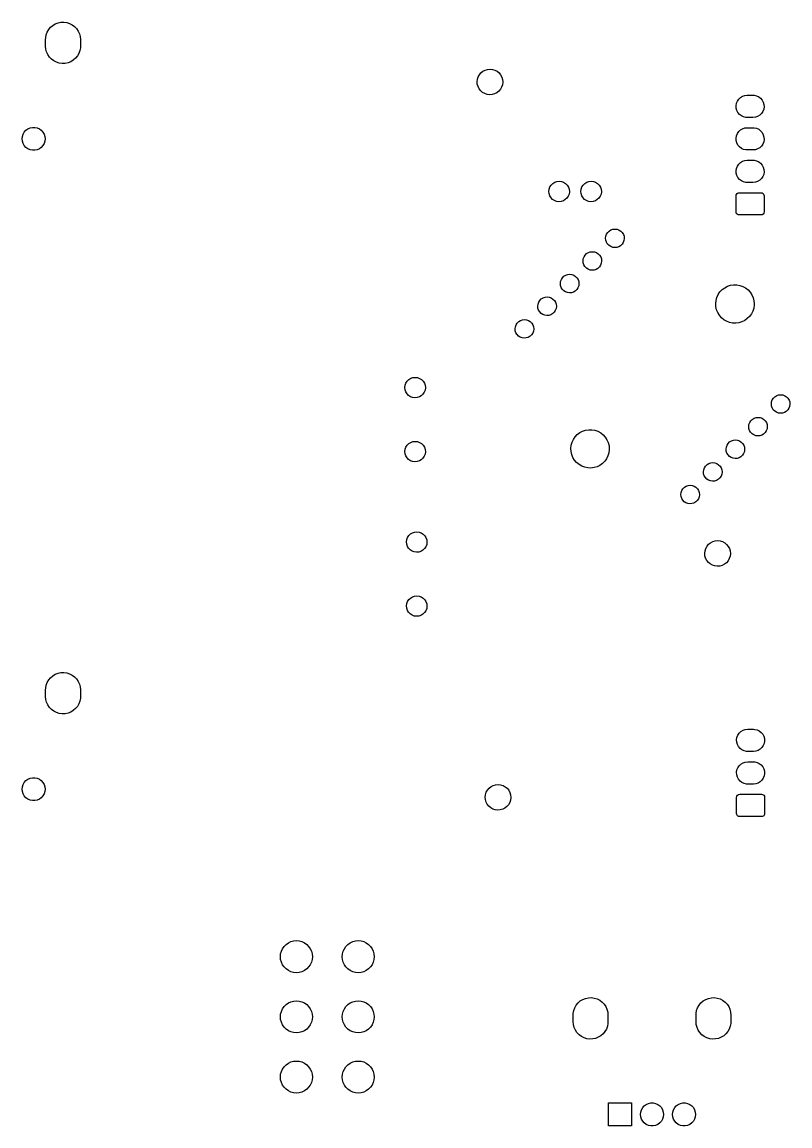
# Model space of a CAD drawing. Extents: x 43 to 169, y -223 to -48.
# Drawn here: x 107.6 to 167.6, y -134.2 to -48 of the extents above; entities that cross this region are included whole.
import ezdxf

# ---------------------------------------------------------------- set-up
doc = ezdxf.new("R2010")
doc.units = 0
doc.layers.add('BLACK', color=7, linetype='CONTINUOUS')

msp = doc.modelspace()

# ---------------------------------------------------------------- linework, layer by layer
at = {"layer": 'BLACK', "linetype": 'CONTINUOUS'}
for p, q in [((110.004, -48.2911), (110.2, -48.1718)), ((110.2, -48.1718), (110.414, -48.0874)), ((110.414, -48.0874), (110.639, -48.0401)), ((110.639, -48.0401), (110.869, -48.0315)), ((110.869, -48.0315), (111.097, -48.0617)), ((111.097, -48.0617), (111.317, -48.1299)), ((111.317, -48.1299), (111.522, -48.2341)), ((111.522, -48.2341), (111.706, -48.3714)), ((109.451, -49.262), (109.492, -49.0357)), ((109.492, -49.0357), (109.57, -48.8195)), ((109.57, -48.8195), (109.684, -48.6197)), ((109.684, -48.6197), (109.83, -48.4419)), ((109.83, -48.4419), (110.004, -48.2911)), ((111.706, -48.3714), (111.865, -48.5378)), ((111.865, -48.5378), (111.993, -48.7286)), ((111.993, -48.7286), (112.088, -48.9383)), ((112.088, -48.9383), (112.146, -49.1609)), ((109.445, -49.39), (109.451, -49.262)), ((109.445, -49.91), (109.445, -49.39)), ((109.464, -50.1391), (109.445, -49.91)), ((112.146, -49.1609), (112.165, -49.39)), ((112.165, -49.91), (112.159, -50.038)), ((112.165, -49.39), (112.165, -49.91)), ((109.522, -50.3617), (109.464, -50.1391)), ((109.617, -50.5714), (109.522, -50.3617)), ((109.745, -50.7622), (109.617, -50.5714)), ((109.904, -50.9286), (109.745, -50.7622)), ((111.78, -50.8581), (111.606, -51.0089)), ((111.926, -50.6803), (111.78, -50.8581)), ((112.04, -50.4805), (111.926, -50.6803)), ((112.118, -50.2643), (112.04, -50.4805)), ((112.159, -50.038), (112.118, -50.2643)), ((110.088, -51.0659), (109.904, -50.9286)), ((110.293, -51.1701), (110.088, -51.0659)), ((110.513, -51.2383), (110.293, -51.1701)), ((110.741, -51.2685), (110.513, -51.2383)), ((110.971, -51.2599), (110.741, -51.2685)), ((111.196, -51.2126), (110.971, -51.2599)), ((111.41, -51.1282), (111.196, -51.2126)), ((111.606, -51.0089), (111.41, -51.1282)), ((143.77, -51.7778), (143.958, -51.7227)), ((143.958, -51.7227), (144.152, -51.705)), ((144.152, -51.705), (144.346, -51.7254)), ((144.346, -51.7254), (144.533, -51.7831)), ((143.145, -52.691), (143.167, -52.4971)), ((143.167, -52.4971), (143.226, -52.3111)), ((143.226, -52.3111), (143.32, -52.14)), ((143.32, -52.14), (143.445, -51.9905)), ((143.445, -51.9905), (143.597, -51.8682)), ((143.597, -51.8682), (143.77, -51.7778)), ((144.533, -51.7831), (144.704, -51.876)), ((144.704, -51.876), (144.855, -52.0004)), ((144.855, -52.0004), (144.978, -52.1516)), ((144.978, -52.1516), (145.07, -52.3239)), ((145.07, -52.3239), (145.126, -52.5108)), ((145.126, -52.5108), (145.145, -52.705)), ((143.161, -52.8855), (143.145, -52.691)), ((143.215, -53.0731), (143.161, -52.8855)), ((143.304, -53.2467), (143.215, -53.0731)), ((143.426, -53.3997), (143.304, -53.2467)), ((143.574, -53.5261), (143.426, -53.3997)), ((144.835, -53.4292), (144.681, -53.5493)), ((144.962, -53.2814), (144.835, -53.4292)), ((145.059, -53.1117), (144.962, -53.2814)), ((145.12, -52.9265), (145.059, -53.1117)), ((145.145, -52.7329), (145.12, -52.9265)), ((145.145, -52.705), (145.145, -52.7329)), ((143.745, -53.6214), (143.574, -53.5261)), ((143.93, -53.6817), (143.745, -53.6214)), ((144.124, -53.7048), (143.93, -53.6817)), ((144.319, -53.6898), (144.124, -53.7048)), ((144.507, -53.6373), (144.319, -53.6898)), ((144.681, -53.5493), (144.507, -53.6373)), ((163.402, -54.376), (163.472, -54.2016)), ((163.472, -54.2016), (163.577, -54.0461)), ((163.577, -54.0461), (163.714, -53.917)), ((163.714, -53.917), (163.875, -53.8202)), ((163.875, -53.8202), (164.053, -53.7603)), ((164.053, -53.7603), (164.24, -53.74)), ((164.24, -53.74), (164.69, -53.74)), ((164.69, -53.74), (164.787, -53.7454)), ((164.787, -53.7454), (164.97, -53.7864)), ((164.97, -53.7864), (165.141, -53.8658)), ((165.141, -53.8658), (165.29, -53.98)), ((165.29, -53.98), (165.411, -54.1235)), ((165.411, -54.1235), (165.499, -54.2897)), ((165.499, -54.2897), (165.549, -54.4709)), ((163.371, -54.5614), (163.402, -54.376)), ((163.381, -54.7491), (163.371, -54.5614)), ((163.431, -54.9303), (163.381, -54.7491)), ((163.519, -55.0965), (163.431, -54.9303)), ((163.64, -55.24), (163.519, -55.0965)), ((165.353, -55.1739), (165.216, -55.303)), ((165.458, -55.0184), (165.353, -55.1739)), ((165.528, -54.844), (165.458, -55.0184)), ((165.559, -54.6586), (165.528, -54.844)), ((165.549, -54.4709), (165.559, -54.6586)), ((163.789, -55.3542), (163.64, -55.24)), ((163.96, -55.4336), (163.789, -55.3542)), ((164.143, -55.4746), (163.96, -55.4336)), ((164.24, -55.48), (164.143, -55.4746)), ((164.69, -55.48), (164.24, -55.48)), ((164.877, -55.4597), (164.69, -55.48)), ((165.055, -55.3998), (164.877, -55.4597)), ((165.216, -55.303), (165.055, -55.3998)), ((107.625, -56.9629), (107.683, -56.7839)), ((107.683, -56.7839), (107.777, -56.621)), ((107.777, -56.621), (107.903, -56.4812)), ((107.903, -56.4812), (108.055, -56.3706)), ((108.055, -56.3706), (108.227, -56.294)), ((108.227, -56.294), (108.411, -56.2549)), ((108.411, -56.2549), (108.599, -56.2549)), ((108.599, -56.2549), (108.783, -56.294)), ((108.783, -56.294), (108.955, -56.3706)), ((108.955, -56.3706), (109.107, -56.4812)), ((109.107, -56.4812), (109.233, -56.621)), ((109.233, -56.621), (109.327, -56.7839)), ((109.327, -56.7839), (109.385, -56.9629)), ((163.402, -56.916), (163.472, -56.7416)), ((163.472, -56.7416), (163.577, -56.5861)), ((163.577, -56.5861), (163.714, -56.457)), ((163.714, -56.457), (163.875, -56.3602)), ((163.875, -56.3602), (164.053, -56.3003)), ((164.053, -56.3003), (164.24, -56.28)), ((164.24, -56.28), (164.69, -56.28)), ((164.69, -56.28), (164.787, -56.2854)), ((164.787, -56.2854), (164.97, -56.3264)), ((164.97, -56.3264), (165.141, -56.4058)), ((165.141, -56.4058), (165.29, -56.52)), ((165.29, -56.52), (165.411, -56.6635)), ((165.411, -56.6635), (165.499, -56.8297)), ((165.499, -56.8297), (165.549, -57.0109)), ((107.605, -57.15), (107.625, -56.9629)), ((107.625, -57.3371), (107.605, -57.15)), ((107.683, -57.5161), (107.625, -57.3371)), ((107.777, -57.679), (107.683, -57.5161)), ((107.903, -57.8188), (107.777, -57.679)), ((109.233, -57.679), (109.107, -57.8188)), ((109.327, -57.5161), (109.233, -57.679)), ((109.385, -57.3371), (109.327, -57.5161)), ((109.385, -56.9629), (109.405, -57.15)), ((109.405, -57.15), (109.385, -57.3371)), ((163.371, -57.1014), (163.402, -56.916)), ((163.381, -57.2891), (163.371, -57.1014)), ((163.431, -57.4703), (163.381, -57.2891)), ((163.519, -57.6365), (163.431, -57.4703)), ((163.64, -57.78), (163.519, -57.6365)), ((165.353, -57.7139), (165.216, -57.843)), ((165.458, -57.5584), (165.353, -57.7139)), ((165.528, -57.384), (165.458, -57.5584)), ((165.559, -57.1986), (165.528, -57.384)), ((165.549, -57.0109), (165.559, -57.1986)), ((108.055, -57.9294), (107.903, -57.8188)), ((108.227, -58.006), (108.055, -57.9294)), ((108.411, -58.0451), (108.227, -58.006)), ((108.599, -58.0451), (108.411, -58.0451)), ((108.783, -58.006), (108.599, -58.0451)), ((108.955, -57.9294), (108.783, -58.006)), ((109.107, -57.8188), (108.955, -57.9294)), ((163.789, -57.8942), (163.64, -57.78)), ((163.96, -57.9736), (163.789, -57.8942)), ((164.143, -58.0146), (163.96, -57.9736)), ((164.24, -58.02), (164.143, -58.0146)), ((164.69, -58.02), (164.24, -58.02)), ((164.877, -57.9997), (164.69, -58.02)), ((165.055, -57.9398), (164.877, -57.9997)), ((165.216, -57.843), (165.055, -57.9398)), ((163.371, -59.6414), (163.402, -59.456)), ((163.402, -59.456), (163.472, -59.2816)), ((163.472, -59.2816), (163.577, -59.1261)), ((163.577, -59.1261), (163.714, -58.997)), ((163.714, -58.997), (163.875, -58.9002)), ((163.875, -58.9002), (164.053, -58.8403)), ((164.053, -58.8403), (164.24, -58.82)), ((164.24, -58.82), (164.69, -58.82)), ((164.69, -58.82), (164.787, -58.8254)), ((164.787, -58.8254), (164.97, -58.8664)), ((164.97, -58.8664), (165.141, -58.9458)), ((165.141, -58.9458), (165.29, -59.06)), ((165.29, -59.06), (165.411, -59.2035)), ((165.411, -59.2035), (165.499, -59.3697)), ((165.499, -59.3697), (165.549, -59.5509)), ((163.381, -59.8291), (163.371, -59.6414)), ((163.431, -60.0103), (163.381, -59.8291)), ((163.519, -60.1765), (163.431, -60.0103)), ((163.64, -60.32), (163.519, -60.1765)), ((163.789, -60.4342), (163.64, -60.32)), ((165.353, -60.2539), (165.216, -60.383)), ((165.458, -60.0984), (165.353, -60.2539)), ((165.528, -59.924), (165.458, -60.0984)), ((165.559, -59.7386), (165.528, -59.924)), ((165.549, -59.5509), (165.559, -59.7386)), ((148.75, -61.2536), (148.772, -61.0767)), ((148.772, -61.0767), (148.833, -60.9091)), ((148.833, -60.9091), (148.93, -60.7592)), ((148.93, -60.7592), (149.057, -60.6344)), ((149.057, -60.6344), (149.209, -60.5409)), ((149.209, -60.5409), (149.378, -60.4835)), ((149.378, -60.4835), (149.555, -60.4648)), ((149.555, -60.4648), (149.732, -60.4859)), ((149.732, -60.4859), (149.9, -60.5458)), ((149.9, -60.5458), (150.051, -60.6413)), ((150.051, -60.6413), (150.177, -60.7679)), ((150.177, -60.7679), (150.271, -60.9191)), ((150.271, -60.9191), (150.33, -61.0876)), ((150.33, -61.0876), (150.35, -61.2648)), ((151.25, -61.2536), (151.272, -61.0767)), ((151.272, -61.0767), (151.333, -60.9091)), ((151.333, -60.9091), (151.43, -60.7592)), ((151.43, -60.7592), (151.557, -60.6344)), ((151.557, -60.6344), (151.709, -60.5409)), ((151.709, -60.5409), (151.878, -60.4835)), ((151.878, -60.4835), (152.055, -60.4648)), ((152.055, -60.4648), (152.232, -60.4859)), ((152.232, -60.4859), (152.4, -60.5458)), ((152.4, -60.5458), (152.551, -60.6413)), ((152.551, -60.6413), (152.677, -60.7679)), ((152.677, -60.7679), (152.771, -60.9191)), ((152.771, -60.9191), (152.83, -61.0876)), ((152.83, -61.0876), (152.85, -61.2648)), ((163.96, -60.5136), (163.789, -60.4342)), ((164.143, -60.5546), (163.96, -60.5136)), ((164.24, -60.56), (164.143, -60.5546)), ((164.69, -60.56), (164.24, -60.56)), ((164.877, -60.5397), (164.69, -60.56)), ((165.055, -60.4798), (164.877, -60.5397)), ((165.216, -60.383), (165.055, -60.4798)), ((148.767, -61.4311), (148.75, -61.2536)), ((148.824, -61.6004), (148.767, -61.4311)), ((148.916, -61.7529), (148.824, -61.6004)), ((149.04, -61.8812), (148.916, -61.7529)), ((149.189, -61.9789), (149.04, -61.8812)), ((149.356, -62.041), (149.189, -61.9789)), ((149.533, -62.0646), (149.356, -62.041)), ((149.711, -62.0485), (149.533, -62.0646)), ((149.88, -61.9933), (149.711, -62.0485)), ((150.033, -61.902), (149.88, -61.9933)), ((150.163, -61.779), (150.033, -61.902)), ((150.261, -61.6305), (150.163, -61.779)), ((150.325, -61.4638), (150.261, -61.6305)), ((150.349, -61.2871), (150.325, -61.4638)), ((150.35, -61.2648), (150.349, -61.2871)), ((151.267, -61.4311), (151.25, -61.2536)), ((151.324, -61.6004), (151.267, -61.4311)), ((151.416, -61.7529), (151.324, -61.6004)), ((151.54, -61.8812), (151.416, -61.7529)), ((151.689, -61.9789), (151.54, -61.8812)), ((151.856, -62.041), (151.689, -61.9789)), ((152.033, -62.0646), (151.856, -62.041)), ((152.211, -62.0485), (152.033, -62.0646)), ((152.38, -61.9933), (152.211, -62.0485)), ((152.533, -61.902), (152.38, -61.9933)), ((152.663, -61.779), (152.533, -61.902)), ((152.761, -61.6305), (152.663, -61.779)), ((152.825, -61.4638), (152.761, -61.6305)), ((152.849, -61.2871), (152.825, -61.4638)), ((152.85, -61.2648), (152.849, -61.2871)), ((163.37, -61.61), (163.389, -61.5143)), ((163.37, -62.85), (163.37, -61.61)), ((163.389, -61.5143), (163.443, -61.4332)), ((163.443, -61.4332), (163.524, -61.379)), ((163.524, -61.379), (163.62, -61.36)), ((163.62, -61.36), (165.31, -61.36)), ((165.31, -61.36), (165.406, -61.379)), ((165.406, -61.379), (165.487, -61.4332)), ((165.487, -61.4332), (165.541, -61.5143)), ((165.541, -61.5143), (165.56, -61.61)), ((165.56, -61.61), (165.56, -62.85)), ((163.389, -62.9457), (163.37, -62.85)), ((165.56, -62.85), (165.541, -62.9457)), ((163.443, -63.0268), (163.389, -62.9457)), ((163.524, -63.081), (163.443, -63.0268)), ((163.62, -63.1), (163.524, -63.081)), ((165.31, -63.1), (163.62, -63.1)), ((165.406, -63.081), (165.31, -63.1)), ((165.487, -63.0268), (165.406, -63.081)), ((165.541, -62.9457), (165.487, -63.0268)), ((153.205, -64.7538), (153.26, -64.6017)), ((153.26, -64.6017), (153.348, -64.4657)), ((153.348, -64.4657), (153.464, -64.3525)), ((153.464, -64.3525), (153.601, -64.2677)), ((153.601, -64.2677), (153.755, -64.2156)), ((153.755, -64.2156), (153.916, -64.1987)), ((153.916, -64.1987), (154.076, -64.2178)), ((154.076, -64.2178), (154.229, -64.2721)), ((154.229, -64.2721), (154.365, -64.3588)), ((154.365, -64.3588), (154.479, -64.4736)), ((154.479, -64.4736), (154.565, -64.6108)), ((154.565, -64.6108), (154.618, -64.7636)), ((153.185, -64.9143), (153.205, -64.7538)), ((153.201, -65.0753), (153.185, -64.9143)), ((153.252, -65.2289), (153.201, -65.0753)), ((153.335, -65.3673), (153.252, -65.2289)), ((153.448, -65.4837), (153.335, -65.3673)), ((153.583, -65.5723), (153.448, -65.4837)), ((154.349, -65.5026), (154.21, -65.5854)), ((154.467, -65.391), (154.349, -65.5026)), ((154.556, -65.2562), (154.467, -65.391)), ((154.614, -65.1049), (154.556, -65.2562)), ((154.636, -64.9447), (154.614, -65.1049)), ((154.618, -64.7636), (154.636, -64.9244)), ((154.636, -64.9244), (154.636, -64.9447)), ((151.437, -66.5215), (151.493, -66.3695)), ((151.493, -66.3695), (151.58, -66.2335)), ((151.58, -66.2335), (151.696, -66.1203)), ((151.696, -66.1203), (151.834, -66.0355)), ((151.834, -66.0355), (151.987, -65.9833)), ((151.987, -65.9833), (152.148, -65.9664)), ((152.148, -65.9664), (152.308, -65.9856)), ((152.308, -65.9856), (152.461, -66.0399)), ((152.461, -66.0399), (152.598, -66.1266)), ((152.598, -66.1266), (152.712, -66.2414)), ((152.712, -66.2414), (152.797, -66.3786)), ((152.797, -66.3786), (152.851, -66.5314)), ((153.735, -65.6287), (153.583, -65.5723)), ((153.895, -65.6501), (153.735, -65.6287)), ((154.056, -65.6354), (153.895, -65.6501)), ((154.21, -65.5854), (154.056, -65.6354)), ((151.417, -66.6821), (151.437, -66.5215)), ((151.433, -66.8431), (151.417, -66.6821)), ((151.484, -66.9966), (151.433, -66.8431)), ((151.568, -67.135), (151.484, -66.9966)), ((151.68, -67.2514), (151.568, -67.135)), ((152.699, -67.1587), (152.582, -67.2703)), ((152.788, -67.024), (152.699, -67.1587)), ((152.846, -66.8727), (152.788, -67.024)), ((152.868, -66.7125), (152.846, -66.8727)), ((152.851, -66.5314), (152.869, -66.6922)), ((152.869, -66.6922), (152.868, -66.7125)), ((149.725, -68.1373), (149.813, -68.0012)), ((149.813, -68.0012), (149.928, -67.888)), ((149.928, -67.888), (150.066, -67.8032)), ((150.066, -67.8032), (150.219, -67.7511)), ((150.219, -67.7511), (150.38, -67.7342)), ((150.38, -67.7342), (150.541, -67.7533)), ((150.541, -67.7533), (150.693, -67.8076)), ((150.693, -67.8076), (150.83, -67.8943)), ((150.83, -67.8943), (150.944, -68.0091)), ((150.944, -68.0091), (151.03, -68.1464)), ((151.815, -67.34), (151.68, -67.2514)), ((151.967, -67.3964), (151.815, -67.34)), ((152.128, -67.4178), (151.967, -67.3964)), ((152.289, -67.4032), (152.128, -67.4178)), ((152.443, -67.3532), (152.289, -67.4032)), ((152.582, -67.2703), (152.443, -67.3532)), ((149.649, -68.4498), (149.67, -68.2893)), ((149.665, -68.6109), (149.649, -68.4498)), ((149.716, -68.7644), (149.665, -68.6109)), ((149.67, -68.2893), (149.725, -68.1373)), ((149.8, -68.9028), (149.716, -68.7644)), ((149.912, -69.0192), (149.8, -68.9028)), ((150.931, -68.9265), (150.814, -69.0381)), ((151.021, -68.7917), (150.931, -68.9265)), ((151.078, -68.6405), (151.021, -68.7917)), ((151.03, -68.1464), (151.083, -68.2992)), ((151.1, -68.4802), (151.078, -68.6405)), ((151.083, -68.2992), (151.101, -68.46)), ((151.101, -68.46), (151.1, -68.4802)), ((162.114, -69.107), (162.284, -68.9293)), ((162.284, -68.9293), (162.48, -68.7817)), ((162.48, -68.7817), (162.698, -68.6682)), ((162.698, -68.6682), (162.932, -68.5918)), ((162.932, -68.5918), (163.175, -68.5546)), ((163.175, -68.5546), (163.421, -68.5576)), ((163.421, -68.5576), (163.663, -68.6007)), ((163.663, -68.6007), (163.895, -68.6828)), ((163.895, -68.6828), (164.11, -68.8016)), ((164.11, -68.8016), (164.303, -68.9539)), ((164.303, -68.9539), (164.468, -69.1357)), ((147.957, -69.905), (148.045, -69.769)), ((148.045, -69.769), (148.16, -69.6558)), ((148.16, -69.6558), (148.298, -69.571)), ((148.298, -69.571), (148.451, -69.5189)), ((148.451, -69.5189), (148.612, -69.502)), ((148.612, -69.502), (148.773, -69.5211)), ((148.773, -69.5211), (148.925, -69.5754)), ((148.925, -69.5754), (149.062, -69.6621)), ((149.062, -69.6621), (149.176, -69.7769)), ((149.176, -69.7769), (149.262, -69.9141)), ((150.048, -69.1078), (149.912, -69.0192)), ((150.199, -69.1642), (150.048, -69.1078)), ((150.36, -69.1856), (150.199, -69.1642)), ((150.521, -69.1709), (150.36, -69.1856)), ((150.675, -69.1209), (150.521, -69.1709)), ((150.814, -69.0381), (150.675, -69.1209)), ((161.78, -70.0143), (161.806, -69.7699)), ((161.806, -69.7699), (161.872, -69.533)), ((161.872, -69.533), (161.975, -69.3101)), ((161.975, -69.3101), (162.114, -69.107)), ((164.468, -69.1357), (164.602, -69.3421)), ((164.602, -69.3421), (164.7, -69.5676)), ((164.7, -69.5676), (164.76, -69.806)), ((164.76, -69.806), (164.78, -70.051)), ((147.881, -70.2176), (147.902, -70.0571)), ((147.897, -70.3786), (147.881, -70.2176)), ((147.948, -70.5322), (147.897, -70.3786)), ((147.902, -70.0571), (147.957, -69.905)), ((148.032, -70.6706), (147.948, -70.5322)), ((148.145, -70.787), (148.032, -70.6706)), ((149.163, -70.6943), (149.046, -70.8059)), ((149.253, -70.5595), (149.163, -70.6943)), ((149.31, -70.4082), (149.253, -70.5595)), ((149.262, -69.9141), (149.315, -70.0669)), ((149.333, -70.248), (149.31, -70.4082)), ((149.315, -70.0669), (149.333, -70.2277)), ((149.333, -70.2277), (149.333, -70.248)), ((161.794, -70.2597), (161.78, -70.0143)), ((161.848, -70.4995), (161.794, -70.2597)), ((161.941, -70.7273), (161.848, -70.4995)), ((164.674, -70.6031), (164.565, -70.8235)), ((164.746, -70.3679), (164.674, -70.6031)), ((164.778, -70.1242), (164.746, -70.3679)), ((164.78, -70.051), (164.778, -70.1242)), ((146.189, -71.6728), (146.277, -71.5368)), ((146.277, -71.5368), (146.393, -71.4236)), ((146.393, -71.4236), (146.53, -71.3388)), ((146.53, -71.3388), (146.684, -71.2866)), ((146.684, -71.2866), (146.845, -71.2697)), ((146.845, -71.2697), (147.005, -71.2889)), ((147.005, -71.2889), (147.158, -71.3432)), ((147.158, -71.3432), (147.294, -71.4299)), ((147.294, -71.4299), (147.408, -71.5447)), ((147.408, -71.5447), (147.494, -71.6819)), ((148.28, -70.8756), (148.145, -70.787)), ((148.432, -70.932), (148.28, -70.8756)), ((148.592, -70.9534), (148.432, -70.932)), ((148.753, -70.9387), (148.592, -70.9534)), ((148.907, -70.8887), (148.753, -70.9387)), ((149.046, -70.8059), (148.907, -70.8887)), ((162.069, -70.9369), (161.941, -70.7273)), ((162.23, -71.1227), (162.069, -70.9369)), ((162.419, -71.2797), (162.23, -71.1227)), ((162.632, -71.4037), (162.419, -71.2797)), ((162.861, -71.4914), (162.632, -71.4037)), ((163.102, -71.5404), (162.861, -71.4914)), ((163.348, -71.5494), (163.102, -71.5404)), ((163.592, -71.5182), (163.348, -71.5494)), ((163.827, -71.4475), (163.592, -71.5182)), ((164.048, -71.3394), (163.827, -71.4475)), ((164.248, -71.1967), (164.048, -71.3394)), ((164.422, -71.0231), (164.248, -71.1967)), ((164.565, -70.8235), (164.422, -71.0231)), ((146.114, -71.9854), (146.134, -71.8248)), ((146.129, -72.1464), (146.114, -71.9854)), ((146.181, -72.2999), (146.129, -72.1464)), ((146.134, -71.8248), (146.189, -71.6728)), ((146.264, -72.4383), (146.181, -72.2999)), ((147.485, -72.3273), (147.395, -72.462)), ((147.542, -72.176), (147.485, -72.3273)), ((147.494, -71.6819), (147.547, -71.8347)), ((147.565, -72.0158), (147.542, -72.176)), ((147.547, -71.8347), (147.565, -71.9955)), ((147.565, -71.9955), (147.565, -72.0158)), ((146.377, -72.5547), (146.264, -72.4383)), ((146.512, -72.6433), (146.377, -72.5547)), ((146.664, -72.6997), (146.512, -72.6433)), ((146.824, -72.7211), (146.664, -72.6997)), ((146.985, -72.7065), (146.824, -72.7211)), ((147.139, -72.6565), (146.985, -72.7065)), ((147.278, -72.5736), (147.139, -72.6565)), ((147.395, -72.462), (147.278, -72.5736)), ((137.81, -75.9506), (137.962, -75.8571)), ((137.962, -75.8571), (138.131, -75.7997)), ((138.131, -75.7997), (138.309, -75.781)), ((138.309, -75.781), (138.486, -75.8021)), ((138.486, -75.8021), (138.654, -75.862)), ((138.654, -75.862), (138.804, -75.9575)), ((137.503, -76.5698), (137.525, -76.3929)), ((137.52, -76.7473), (137.503, -76.5698)), ((137.525, -76.3929), (137.586, -76.2253)), ((137.586, -76.2253), (137.683, -76.0754)), ((137.683, -76.0754), (137.81, -75.9506)), ((138.804, -75.9575), (138.93, -76.0841)), ((138.93, -76.0841), (139.024, -76.2353)), ((139.024, -76.2353), (139.083, -76.4038)), ((139.103, -76.6033), (139.078, -76.78)), ((139.083, -76.4038), (139.103, -76.581)), ((139.103, -76.581), (139.103, -76.6033)), ((137.577, -76.9166), (137.52, -76.7473)), ((137.669, -77.0691), (137.577, -76.9166)), ((137.793, -77.1974), (137.669, -77.0691)), ((137.942, -77.2951), (137.793, -77.1974)), ((138.109, -77.3572), (137.942, -77.2951)), ((138.286, -77.3808), (138.109, -77.3572)), ((138.464, -77.3647), (138.286, -77.3808)), ((138.633, -77.3095), (138.464, -77.3647)), ((138.787, -77.2182), (138.633, -77.3095)), ((138.916, -77.0952), (138.787, -77.2182)), ((139.015, -76.9467), (138.916, -77.0952)), ((139.078, -76.78), (139.015, -76.9467)), ((166.145, -77.6938), (166.2, -77.5418)), ((166.2, -77.5418), (166.288, -77.4058)), ((166.288, -77.4058), (166.404, -77.2926)), ((166.404, -77.2926), (166.542, -77.2078)), ((166.542, -77.2078), (166.695, -77.1556)), ((166.695, -77.1556), (166.856, -77.1387)), ((166.856, -77.1387), (167.016, -77.1579)), ((167.016, -77.1579), (167.169, -77.2121)), ((167.169, -77.2121), (167.305, -77.2989)), ((167.305, -77.2989), (167.419, -77.4137)), ((167.419, -77.4137), (167.505, -77.5509)), ((167.505, -77.5509), (167.558, -77.7037)), ((166.125, -77.8544), (166.145, -77.6938)), ((166.141, -78.0154), (166.125, -77.8544)), ((166.192, -78.1689), (166.141, -78.0154)), ((166.276, -78.3073), (166.192, -78.1689)), ((166.388, -78.4237), (166.276, -78.3073)), ((166.523, -78.5123), (166.388, -78.4237)), ((167.289, -78.4426), (167.15, -78.5255)), ((167.407, -78.331), (167.289, -78.4426)), ((167.496, -78.1963), (167.407, -78.331)), ((167.554, -78.045), (167.496, -78.1963)), ((167.576, -77.8848), (167.554, -78.045)), ((167.558, -77.7037), (167.576, -77.8645)), ((167.576, -77.8645), (167.576, -77.8848)), ((164.377, -79.4616), (164.433, -79.3095)), ((164.433, -79.3095), (164.52, -79.1735)), ((164.52, -79.1735), (164.636, -79.0603)), ((164.636, -79.0603), (164.774, -78.9755)), ((164.774, -78.9755), (164.927, -78.9234)), ((164.927, -78.9234), (165.088, -78.9065)), ((165.088, -78.9065), (165.249, -78.9256)), ((165.249, -78.9256), (165.401, -78.9799)), ((165.401, -78.9799), (165.538, -79.0666)), ((165.538, -79.0666), (165.652, -79.1814)), ((165.652, -79.1814), (165.737, -79.3187)), ((165.737, -79.3187), (165.791, -79.4715)), ((166.675, -78.5687), (166.523, -78.5123)), ((166.835, -78.5901), (166.675, -78.5687)), ((166.997, -78.5755), (166.835, -78.5901)), ((167.15, -78.5255), (166.997, -78.5755)), ((150.97, -80.243), (151.167, -80.0954)), ((151.167, -80.0954), (151.385, -79.9819)), ((151.385, -79.9819), (151.618, -79.9055)), ((151.618, -79.9055), (151.861, -79.8683)), ((151.861, -79.8683), (152.107, -79.8713)), ((152.107, -79.8713), (152.349, -79.9144)), ((152.349, -79.9144), (152.581, -79.9965)), ((152.581, -79.9965), (152.796, -80.1153)), ((152.796, -80.1153), (152.989, -80.2676)), ((164.357, -79.6221), (164.377, -79.4616)), ((164.373, -79.7832), (164.357, -79.6221)), ((164.424, -79.9367), (164.373, -79.7832)), ((164.508, -80.0751), (164.424, -79.9367)), ((164.62, -80.1915), (164.508, -80.0751)), ((165.639, -80.0988), (165.522, -80.2104)), ((165.728, -79.964), (165.639, -80.0988)), ((165.786, -79.8128), (165.728, -79.964)), ((165.808, -79.6525), (165.786, -79.8128)), ((165.791, -79.4715), (165.809, -79.6323)), ((165.809, -79.6323), (165.808, -79.6525)), ((137.683, -81.0754), (137.81, -80.9506)), ((137.81, -80.9506), (137.962, -80.8571)), ((137.962, -80.8571), (138.131, -80.7997)), ((138.131, -80.7997), (138.309, -80.781)), ((138.309, -80.781), (138.486, -80.8021)), ((138.486, -80.8021), (138.654, -80.862)), ((138.654, -80.862), (138.804, -80.9575)), ((138.804, -80.9575), (138.93, -81.0841)), ((150.493, -81.0836), (150.558, -80.8467)), ((150.558, -80.8467), (150.662, -80.6238)), ((150.662, -80.6238), (150.8, -80.4207)), ((150.8, -80.4207), (150.97, -80.243)), ((152.989, -80.2676), (153.154, -80.4495)), ((153.154, -80.4495), (153.288, -80.6558)), ((153.288, -80.6558), (153.386, -80.8813)), ((153.386, -80.8813), (153.446, -81.1197)), ((162.665, -81.0773), (162.753, -80.9413)), ((162.753, -80.9413), (162.868, -80.8281)), ((162.868, -80.8281), (163.006, -80.7433)), ((163.006, -80.7433), (163.159, -80.6912)), ((163.159, -80.6912), (163.32, -80.6742)), ((163.32, -80.6742), (163.481, -80.6934)), ((163.481, -80.6934), (163.633, -80.7477)), ((163.633, -80.7477), (163.77, -80.8344)), ((163.77, -80.8344), (163.884, -80.9492)), ((163.884, -80.9492), (163.97, -81.0864)), ((164.756, -80.2801), (164.62, -80.1915)), ((164.907, -80.3365), (164.756, -80.2801)), ((165.068, -80.3579), (164.907, -80.3365)), ((165.229, -80.3432), (165.068, -80.3579)), ((165.383, -80.2932), (165.229, -80.3432)), ((165.522, -80.2104), (165.383, -80.2932)), ((137.503, -81.5698), (137.525, -81.3929)), ((137.52, -81.7473), (137.503, -81.5698)), ((137.577, -81.9166), (137.52, -81.7473)), ((137.525, -81.3929), (137.586, -81.2253)), ((137.586, -81.2253), (137.683, -81.0754)), ((138.93, -81.0841), (139.024, -81.2353)), ((139.078, -81.78), (139.015, -81.9467)), ((139.024, -81.2353), (139.083, -81.4038)), ((139.103, -81.6033), (139.078, -81.78)), ((139.083, -81.4038), (139.103, -81.581)), ((139.103, -81.581), (139.103, -81.6033)), ((150.466, -81.328), (150.493, -81.0836)), ((150.481, -81.5734), (150.466, -81.328)), ((150.535, -81.8132), (150.481, -81.5734)), ((150.627, -82.041), (150.535, -81.8132)), ((153.432, -81.6817), (153.361, -81.9169)), ((153.464, -81.4379), (153.432, -81.6817)), ((153.446, -81.1197), (153.466, -81.3647)), ((153.466, -81.3647), (153.464, -81.4379)), ((162.589, -81.3899), (162.61, -81.2294)), ((162.605, -81.5509), (162.589, -81.3899)), ((162.656, -81.7045), (162.605, -81.5509)), ((162.61, -81.2294), (162.665, -81.0773)), ((162.74, -81.8429), (162.656, -81.7045)), ((162.852, -81.9593), (162.74, -81.8429)), ((163.871, -81.8666), (163.754, -81.9781)), ((163.961, -81.7318), (163.871, -81.8666)), ((164.018, -81.5805), (163.961, -81.7318)), ((163.97, -81.0864), (164.023, -81.2392)), ((164.041, -81.4203), (164.018, -81.5805)), ((164.023, -81.2392), (164.041, -81.4)), ((164.041, -81.4), (164.041, -81.4203)), ((137.669, -82.0691), (137.577, -81.9166)), ((137.793, -82.1974), (137.669, -82.0691)), ((137.942, -82.2951), (137.793, -82.1974)), ((138.109, -82.3572), (137.942, -82.2951)), ((138.286, -82.3808), (138.109, -82.3572)), ((138.464, -82.3647), (138.286, -82.3808)), ((138.633, -82.3095), (138.464, -82.3647)), ((138.787, -82.2182), (138.633, -82.3095)), ((138.916, -82.0952), (138.787, -82.2182)), ((139.015, -81.9467), (138.916, -82.0952)), ((150.756, -82.2506), (150.627, -82.041)), ((150.916, -82.4364), (150.756, -82.2506)), ((151.106, -82.5934), (150.916, -82.4364)), ((151.318, -82.7174), (151.106, -82.5934)), ((151.547, -82.8051), (151.318, -82.7174)), ((152.513, -82.7613), (152.278, -82.8319)), ((152.734, -82.6531), (152.513, -82.7613)), ((152.934, -82.5104), (152.734, -82.6531)), ((153.108, -82.3369), (152.934, -82.5104)), ((153.252, -82.1372), (153.108, -82.3369)), ((153.361, -81.9169), (153.252, -82.1372)), ((160.897, -82.8451), (160.985, -82.7091)), ((160.985, -82.7091), (161.1, -82.5959)), ((161.1, -82.5959), (161.238, -82.5111)), ((161.238, -82.5111), (161.391, -82.4589)), ((161.391, -82.4589), (161.552, -82.442)), ((161.552, -82.442), (161.713, -82.4612)), ((161.713, -82.4612), (161.865, -82.5154)), ((161.865, -82.5154), (162.002, -82.6022)), ((162.002, -82.6022), (162.116, -82.717)), ((162.116, -82.717), (162.202, -82.8542)), ((162.988, -82.0479), (162.852, -81.9593)), ((163.139, -82.1043), (162.988, -82.0479)), ((163.3, -82.1257), (163.139, -82.1043)), ((163.461, -82.111), (163.3, -82.1257)), ((163.615, -82.061), (163.461, -82.111)), ((163.754, -81.9781), (163.615, -82.061)), ((151.788, -82.8541), (151.547, -82.8051)), ((152.034, -82.8631), (151.788, -82.8541)), ((152.278, -82.8319), (152.034, -82.8631)), ((160.822, -83.1577), (160.842, -82.9971)), ((160.837, -83.3187), (160.822, -83.1577)), ((160.888, -83.4722), (160.837, -83.3187)), ((160.842, -82.9971), (160.897, -82.8451)), ((160.972, -83.6106), (160.888, -83.4722)), ((161.085, -83.727), (160.972, -83.6106)), ((162.193, -83.4996), (162.103, -83.6343)), ((162.25, -83.3483), (162.193, -83.4996)), ((162.202, -82.8542), (162.255, -83.007)), ((162.273, -83.1881), (162.25, -83.3483)), ((162.255, -83.007), (162.273, -83.1678)), ((162.273, -83.1678), (162.273, -83.1881)), ((159.129, -84.6128), (159.217, -84.4768)), ((159.217, -84.4768), (159.333, -84.3636)), ((159.333, -84.3636), (159.47, -84.2788)), ((159.47, -84.2788), (159.624, -84.2267)), ((159.624, -84.2267), (159.785, -84.2098)), ((159.785, -84.2098), (159.945, -84.2289)), ((159.945, -84.2289), (160.098, -84.2832)), ((160.098, -84.2832), (160.234, -84.3699)), ((160.234, -84.3699), (160.348, -84.4847)), ((160.348, -84.4847), (160.434, -84.622)), ((161.22, -83.8156), (161.085, -83.727)), ((161.372, -83.872), (161.22, -83.8156)), ((161.532, -83.8934), (161.372, -83.872)), ((161.693, -83.8788), (161.532, -83.8934)), ((161.847, -83.8288), (161.693, -83.8788)), ((161.986, -83.7459), (161.847, -83.8288)), ((162.103, -83.6343), (161.986, -83.7459)), ((159.054, -84.9254), (159.074, -84.7649)), ((159.07, -85.0865), (159.054, -84.9254)), ((159.121, -85.24), (159.07, -85.0865)), ((159.074, -84.7649), (159.129, -84.6128)), ((159.204, -85.3784), (159.121, -85.24)), ((160.425, -85.2673), (160.335, -85.4021)), ((160.482, -85.1161), (160.425, -85.2673)), ((160.434, -84.622), (160.487, -84.7748)), ((160.505, -84.9558), (160.482, -85.1161)), ((160.487, -84.7748), (160.505, -84.9356)), ((160.505, -84.9356), (160.505, -84.9558)), ((159.317, -85.4948), (159.204, -85.3784)), ((159.452, -85.5834), (159.317, -85.4948)), ((159.604, -85.6398), (159.452, -85.5834)), ((159.764, -85.6612), (159.604, -85.6398)), ((159.925, -85.6465), (159.764, -85.6612)), ((160.079, -85.5965), (159.925, -85.6465)), ((160.218, -85.5137), (160.079, -85.5965)), ((160.335, -85.4021), (160.218, -85.5137)), ((137.937, -88.0156), (138.089, -87.9221)), ((138.089, -87.9221), (138.258, -87.8647)), ((138.258, -87.8647), (138.436, -87.846)), ((138.436, -87.846), (138.613, -87.8671)), ((138.613, -87.8671), (138.781, -87.927)), ((138.781, -87.927), (138.931, -88.0225)), ((137.63, -88.6348), (137.652, -88.4579)), ((137.647, -88.8123), (137.63, -88.6348)), ((137.652, -88.4579), (137.713, -88.2903)), ((137.713, -88.2903), (137.81, -88.1404)), ((137.81, -88.1404), (137.937, -88.0156)), ((138.931, -88.0225), (139.057, -88.1491)), ((139.057, -88.1491), (139.151, -88.3003)), ((139.151, -88.3003), (139.21, -88.4688)), ((139.23, -88.6683), (139.205, -88.845)), ((139.21, -88.4688), (139.23, -88.646)), ((139.23, -88.646), (139.23, -88.6683)), ((161.225, -88.8205), (161.377, -88.6982)), ((161.377, -88.6982), (161.55, -88.6078)), ((161.55, -88.6078), (161.738, -88.5527)), ((161.738, -88.5527), (161.932, -88.535)), ((161.932, -88.535), (162.126, -88.5554)), ((162.126, -88.5554), (162.313, -88.6131)), ((162.313, -88.6131), (162.484, -88.706)), ((162.484, -88.706), (162.635, -88.8304)), ((137.704, -88.9816), (137.647, -88.8123)), ((137.796, -89.1341), (137.704, -88.9816)), ((137.92, -89.2624), (137.796, -89.1341)), ((138.069, -89.3601), (137.92, -89.2624)), ((138.236, -89.4222), (138.069, -89.3601)), ((138.413, -89.4458), (138.236, -89.4222)), ((138.591, -89.4297), (138.413, -89.4458)), ((138.76, -89.3745), (138.591, -89.4297)), ((138.914, -89.2832), (138.76, -89.3745)), ((139.043, -89.1602), (138.914, -89.2832)), ((139.142, -89.0117), (139.043, -89.1602)), ((139.205, -88.845), (139.142, -89.0117)), ((160.925, -89.521), (160.947, -89.3271)), ((160.941, -89.7155), (160.925, -89.521)), ((160.947, -89.3271), (161.006, -89.1411)), ((161.006, -89.1411), (161.1, -88.97)), ((161.1, -88.97), (161.225, -88.8205)), ((162.635, -88.8304), (162.758, -88.9816)), ((162.758, -88.9816), (162.85, -89.1539)), ((162.85, -89.1539), (162.906, -89.3408)), ((162.925, -89.5629), (162.9, -89.7565)), ((162.906, -89.3408), (162.925, -89.535)), ((162.925, -89.535), (162.925, -89.5629)), ((160.995, -89.9031), (160.941, -89.7155)), ((161.084, -90.0767), (160.995, -89.9031)), ((161.206, -90.2297), (161.084, -90.0767)), ((161.354, -90.3561), (161.206, -90.2297)), ((161.525, -90.4514), (161.354, -90.3561)), ((161.71, -90.5117), (161.525, -90.4514)), ((161.904, -90.5348), (161.71, -90.5117)), ((162.099, -90.5198), (161.904, -90.5348)), ((162.287, -90.4673), (162.099, -90.5198)), ((162.461, -90.3793), (162.287, -90.4673)), ((162.615, -90.2592), (162.461, -90.3793)), ((162.742, -90.1114), (162.615, -90.2592)), ((162.839, -89.9417), (162.742, -90.1114)), ((162.9, -89.7565), (162.839, -89.9417)), ((137.81, -93.1404), (137.937, -93.0156)), ((137.937, -93.0156), (138.089, -92.9221)), ((138.089, -92.9221), (138.258, -92.8647)), ((138.258, -92.8647), (138.436, -92.846)), ((138.436, -92.846), (138.613, -92.8671)), ((138.613, -92.8671), (138.781, -92.927)), ((138.781, -92.927), (138.931, -93.0225)), ((138.931, -93.0225), (139.057, -93.1491)), ((137.63, -93.6348), (137.652, -93.4579)), ((137.647, -93.8123), (137.63, -93.6348)), ((137.704, -93.9816), (137.647, -93.8123)), ((137.652, -93.4579), (137.713, -93.2903)), ((137.713, -93.2903), (137.81, -93.1404)), ((139.057, -93.1491), (139.151, -93.3003)), ((139.205, -93.845), (139.142, -94.0117)), ((139.151, -93.3003), (139.21, -93.4688)), ((139.23, -93.6683), (139.205, -93.845)), ((139.21, -93.4688), (139.23, -93.646)), ((139.23, -93.646), (139.23, -93.6683)), ((137.796, -94.1341), (137.704, -93.9816)), ((137.92, -94.2624), (137.796, -94.1341)), ((138.069, -94.3601), (137.92, -94.2624)), ((138.236, -94.4222), (138.069, -94.3601)), ((138.413, -94.4458), (138.236, -94.4222)), ((138.591, -94.4297), (138.413, -94.4458)), ((138.76, -94.3745), (138.591, -94.4297)), ((138.914, -94.2832), (138.76, -94.3745)), ((139.043, -94.1602), (138.914, -94.2832)), ((139.142, -94.0117), (139.043, -94.1602)), ((109.83, -99.2419), (110.004, -99.0911)), ((110.004, -99.0911), (110.2, -98.9718)), ((110.2, -98.9718), (110.414, -98.8874)), ((110.414, -98.8874), (110.639, -98.8401)), ((110.639, -98.8401), (110.869, -98.8315)), ((110.869, -98.8315), (111.097, -98.8617)), ((111.097, -98.8617), (111.317, -98.9299)), ((111.317, -98.9299), (111.522, -99.0341)), ((111.522, -99.0341), (111.706, -99.1714)), ((109.451, -100.062), (109.492, -99.8357)), ((109.492, -99.8357), (109.57, -99.6195)), ((109.57, -99.6195), (109.684, -99.4197)), ((109.684, -99.4197), (109.83, -99.2419)), ((111.706, -99.1714), (111.865, -99.3378)), ((111.865, -99.3378), (111.993, -99.5286)), ((111.993, -99.5286), (112.088, -99.7383)), ((112.088, -99.7383), (112.146, -99.9609)), ((112.146, -99.9609), (112.165, -100.19)), ((109.445, -100.19), (109.451, -100.062)), ((109.445, -100.71), (109.445, -100.19)), ((109.464, -100.939), (109.445, -100.71)), ((112.159, -100.838), (112.118, -101.064)), ((112.165, -100.71), (112.159, -100.838)), ((112.165, -100.19), (112.165, -100.71)), ((109.522, -101.162), (109.464, -100.939)), ((109.617, -101.371), (109.522, -101.162)), ((109.745, -101.562), (109.617, -101.371)), ((109.904, -101.729), (109.745, -101.562)), ((110.088, -101.866), (109.904, -101.729)), ((111.78, -101.658), (111.606, -101.809)), ((111.926, -101.48), (111.78, -101.658)), ((112.04, -101.28), (111.926, -101.48)), ((112.118, -101.064), (112.04, -101.28)), ((110.293, -101.97), (110.088, -101.866)), ((110.513, -102.038), (110.293, -101.97)), ((110.741, -102.068), (110.513, -102.038)), ((110.971, -102.06), (110.741, -102.068)), ((111.196, -102.013), (110.971, -102.06)), ((111.41, -101.928), (111.196, -102.013)), ((111.606, -101.809), (111.41, -101.928)), ((163.617, -103.576), (163.754, -103.447)), ((163.754, -103.447), (163.915, -103.35)), ((163.915, -103.35), (164.093, -103.29)), ((164.093, -103.29), (164.28, -103.27)), ((164.28, -103.27), (164.73, -103.27)), ((164.73, -103.27), (164.827, -103.275)), ((164.827, -103.275), (165.01, -103.316)), ((165.01, -103.316), (165.181, -103.396)), ((165.181, -103.396), (165.33, -103.51)), ((163.411, -104.091), (163.442, -103.906)), ((163.421, -104.279), (163.411, -104.091)), ((163.471, -104.46), (163.421, -104.279)), ((163.442, -103.906), (163.512, -103.732)), ((163.512, -103.732), (163.617, -103.576)), ((165.33, -103.51), (165.451, -103.654)), ((165.451, -103.654), (165.539, -103.82)), ((165.539, -103.82), (165.589, -104.001)), ((165.599, -104.189), (165.568, -104.374)), ((165.589, -104.001), (165.599, -104.189)), ((163.559, -104.626), (163.471, -104.46)), ((163.68, -104.77), (163.559, -104.626)), ((163.829, -104.884), (163.68, -104.77)), ((164, -104.964), (163.829, -104.884)), ((164.183, -105.005), (164, -104.964)), ((164.28, -105.01), (164.183, -105.005)), ((164.73, -105.01), (164.28, -105.01)), ((164.917, -104.99), (164.73, -105.01)), ((165.095, -104.93), (164.917, -104.99)), ((165.256, -104.833), (165.095, -104.93)), ((165.393, -104.704), (165.256, -104.833)), ((165.498, -104.548), (165.393, -104.704)), ((165.568, -104.374), (165.498, -104.548)), ((163.617, -106.116), (163.754, -105.987)), ((163.754, -105.987), (163.915, -105.89)), ((163.915, -105.89), (164.093, -105.83)), ((164.093, -105.83), (164.28, -105.81)), ((164.28, -105.81), (164.73, -105.81)), ((164.73, -105.81), (164.827, -105.815)), ((164.827, -105.815), (165.01, -105.856)), ((165.01, -105.856), (165.181, -105.936)), ((165.181, -105.936), (165.33, -106.05)), ((163.411, -106.631), (163.442, -106.446)), ((163.421, -106.819), (163.411, -106.631)), ((163.471, -107), (163.421, -106.819)), ((163.442, -106.446), (163.512, -106.272)), ((163.512, -106.272), (163.617, -106.116)), ((165.33, -106.05), (165.451, -106.194)), ((165.451, -106.194), (165.539, -106.36)), ((165.539, -106.36), (165.589, -106.541)), ((165.599, -106.729), (165.568, -106.914)), ((165.589, -106.541), (165.599, -106.729)), ((107.605, -107.95), (107.625, -107.763)), ((107.625, -107.763), (107.683, -107.584)), ((107.683, -107.584), (107.777, -107.421)), ((107.777, -107.421), (107.903, -107.281)), ((107.903, -107.281), (108.055, -107.171)), ((108.055, -107.171), (108.227, -107.094)), ((108.227, -107.094), (108.411, -107.055)), ((108.411, -107.055), (108.599, -107.055)), ((108.599, -107.055), (108.783, -107.094)), ((108.783, -107.094), (108.955, -107.171)), ((108.955, -107.171), (109.107, -107.281)), ((109.107, -107.281), (109.233, -107.421)), ((109.233, -107.421), (109.327, -107.584)), ((109.327, -107.584), (109.385, -107.763)), ((109.385, -107.763), (109.405, -107.95)), ((144.08, -107.871), (144.232, -107.748)), ((144.232, -107.748), (144.405, -107.658)), ((144.405, -107.658), (144.593, -107.603)), ((144.593, -107.603), (144.787, -107.585)), ((144.787, -107.585), (144.981, -107.605)), ((144.981, -107.605), (145.168, -107.663)), ((145.168, -107.663), (145.339, -107.756)), ((145.339, -107.756), (145.49, -107.88)), ((163.559, -107.166), (163.471, -107)), ((163.68, -107.31), (163.559, -107.166)), ((163.829, -107.424), (163.68, -107.31)), ((164, -107.504), (163.829, -107.424)), ((164.183, -107.545), (164, -107.504)), ((164.28, -107.55), (164.183, -107.545)), ((164.73, -107.55), (164.28, -107.55)), ((164.917, -107.53), (164.73, -107.55)), ((165.095, -107.47), (164.917, -107.53)), ((165.256, -107.373), (165.095, -107.47)), ((165.393, -107.244), (165.256, -107.373)), ((165.498, -107.088), (165.393, -107.244)), ((165.568, -106.914), (165.498, -107.088)), ((107.625, -108.137), (107.605, -107.95)), ((107.683, -108.316), (107.625, -108.137)), ((107.777, -108.479), (107.683, -108.316)), ((107.903, -108.619), (107.777, -108.479)), ((108.055, -108.729), (107.903, -108.619)), ((109.107, -108.619), (108.955, -108.729)), ((109.233, -108.479), (109.107, -108.619)), ((109.327, -108.316), (109.233, -108.479)), ((109.385, -108.137), (109.327, -108.316)), ((109.405, -107.95), (109.385, -108.137)), ((143.78, -108.571), (143.802, -108.377)), ((143.796, -108.766), (143.78, -108.571)), ((143.802, -108.377), (143.861, -108.191)), ((143.861, -108.191), (143.955, -108.02)), ((143.955, -108.02), (144.08, -107.871)), ((145.49, -107.88), (145.613, -108.032)), ((145.613, -108.032), (145.705, -108.204)), ((145.705, -108.204), (145.761, -108.391)), ((145.78, -108.613), (145.755, -108.807)), ((145.761, -108.391), (145.78, -108.585)), ((145.78, -108.585), (145.78, -108.613)), ((163.41, -108.6), (163.429, -108.504)), ((163.41, -109.84), (163.41, -108.6)), ((163.429, -108.504), (163.483, -108.423)), ((163.483, -108.423), (163.564, -108.369)), ((163.564, -108.369), (163.66, -108.35)), ((163.66, -108.35), (165.35, -108.35)), ((165.35, -108.35), (165.446, -108.369)), ((165.446, -108.369), (165.527, -108.423)), ((165.527, -108.423), (165.581, -108.504)), ((165.581, -108.504), (165.6, -108.6)), ((165.6, -108.6), (165.6, -109.84)), ((108.227, -108.806), (108.055, -108.729)), ((108.411, -108.845), (108.227, -108.806)), ((108.599, -108.845), (108.411, -108.845)), ((108.783, -108.806), (108.599, -108.845)), ((108.955, -108.729), (108.783, -108.806)), ((143.85, -108.953), (143.796, -108.766)), ((143.939, -109.127), (143.85, -108.953)), ((144.061, -109.28), (143.939, -109.127)), ((144.209, -109.406), (144.061, -109.28)), ((144.38, -109.501), (144.209, -109.406)), ((145.316, -109.429), (145.142, -109.517)), ((145.47, -109.309), (145.316, -109.429)), ((145.597, -109.161), (145.47, -109.309)), ((145.694, -108.992), (145.597, -109.161)), ((145.755, -108.807), (145.694, -108.992)), ((144.565, -109.562), (144.38, -109.501)), ((144.759, -109.585), (144.565, -109.562)), ((144.954, -109.57), (144.759, -109.585)), ((145.142, -109.517), (144.954, -109.57)), ((163.429, -109.936), (163.41, -109.84)), ((163.483, -110.017), (163.429, -109.936)), ((163.564, -110.071), (163.483, -110.017)), ((163.66, -110.09), (163.564, -110.071)), ((165.35, -110.09), (163.66, -110.09)), ((165.446, -110.071), (165.35, -110.09)), ((165.527, -110.017), (165.446, -110.071)), ((165.581, -109.936), (165.527, -110.017)), ((165.6, -109.84), (165.581, -109.936)), ((128.602, -119.855), (128.813, -119.799)), ((128.813, -119.799), (129.03, -119.78)), ((129.03, -119.78), (129.247, -119.799)), ((129.247, -119.799), (129.458, -119.855)), ((133.432, -119.855), (133.643, -119.799)), ((133.643, -119.799), (133.86, -119.78)), ((133.86, -119.78), (134.077, -119.799)), ((134.077, -119.799), (134.288, -119.855)), ((127.799, -120.813), (127.855, -120.602)), ((127.855, -120.602), (127.947, -120.405)), ((127.947, -120.405), (128.072, -120.227)), ((128.072, -120.227), (128.227, -120.072)), ((128.227, -120.072), (128.405, -119.947)), ((128.405, -119.947), (128.602, -119.855)), ((129.458, -119.855), (129.655, -119.947)), ((129.655, -119.947), (129.833, -120.072)), ((129.833, -120.072), (129.988, -120.227)), ((129.988, -120.227), (130.113, -120.405)), ((130.113, -120.405), (130.205, -120.602)), ((130.205, -120.602), (130.261, -120.813)), ((132.629, -120.813), (132.685, -120.602)), ((132.685, -120.602), (132.777, -120.405)), ((132.777, -120.405), (132.902, -120.227)), ((132.902, -120.227), (133.057, -120.072)), ((133.057, -120.072), (133.235, -119.947)), ((133.235, -119.947), (133.432, -119.855)), ((134.288, -119.855), (134.485, -119.947)), ((134.485, -119.947), (134.663, -120.072)), ((134.663, -120.072), (134.818, -120.227)), ((134.818, -120.227), (134.943, -120.405)), ((134.943, -120.405), (135.035, -120.602)), ((135.035, -120.602), (135.091, -120.813)), ((127.78, -121.03), (127.799, -120.813)), ((127.799, -121.247), (127.78, -121.03)), ((127.855, -121.458), (127.799, -121.247)), ((127.947, -121.655), (127.855, -121.458)), ((130.205, -121.458), (130.113, -121.655)), ((130.261, -121.247), (130.205, -121.458)), ((130.261, -120.813), (130.28, -121.03)), ((130.28, -121.03), (130.261, -121.247)), ((132.61, -121.03), (132.629, -120.813)), ((132.629, -121.247), (132.61, -121.03)), ((132.685, -121.458), (132.629, -121.247)), ((132.777, -121.655), (132.685, -121.458)), ((135.035, -121.458), (134.943, -121.655)), ((135.091, -121.247), (135.035, -121.458)), ((135.091, -120.813), (135.11, -121.03)), ((135.11, -121.03), (135.091, -121.247)), ((128.072, -121.833), (127.947, -121.655)), ((128.227, -121.988), (128.072, -121.833)), ((128.405, -122.113), (128.227, -121.988)), ((128.602, -122.205), (128.405, -122.113)), ((128.813, -122.261), (128.602, -122.205)), ((129.03, -122.28), (128.813, -122.261)), ((129.247, -122.261), (129.03, -122.28)), ((129.458, -122.205), (129.247, -122.261)), ((129.655, -122.113), (129.458, -122.205)), ((129.833, -121.988), (129.655, -122.113)), ((129.988, -121.833), (129.833, -121.988)), ((130.113, -121.655), (129.988, -121.833)), ((132.902, -121.833), (132.777, -121.655)), ((133.057, -121.988), (132.902, -121.833)), ((133.235, -122.113), (133.057, -121.988)), ((133.432, -122.205), (133.235, -122.113)), ((133.643, -122.261), (133.432, -122.205)), ((133.86, -122.28), (133.643, -122.261)), ((134.077, -122.261), (133.86, -122.28)), ((134.288, -122.205), (134.077, -122.261)), ((134.485, -122.113), (134.288, -122.205)), ((134.663, -121.988), (134.485, -122.113)), ((134.818, -121.833), (134.663, -121.988)), ((134.943, -121.655), (134.818, -121.833)), ((127.947, -125.105), (128.072, -124.927)), ((128.072, -124.927), (128.227, -124.772)), ((128.227, -124.772), (128.405, -124.647)), ((128.405, -124.647), (128.602, -124.555)), ((128.602, -124.555), (128.813, -124.499)), ((128.813, -124.499), (129.03, -124.48)), ((129.03, -124.48), (129.247, -124.499)), ((129.247, -124.499), (129.458, -124.555)), ((129.458, -124.555), (129.655, -124.647)), ((129.655, -124.647), (129.833, -124.772)), ((129.833, -124.772), (129.988, -124.927)), ((129.988, -124.927), (130.113, -125.105)), ((132.777, -125.105), (132.902, -124.927)), ((132.902, -124.927), (133.057, -124.772)), ((133.057, -124.772), (133.235, -124.647)), ((133.235, -124.647), (133.432, -124.555)), ((133.432, -124.555), (133.643, -124.499)), ((133.643, -124.499), (133.86, -124.48)), ((133.86, -124.48), (134.077, -124.499)), ((134.077, -124.499), (134.288, -124.555)), ((134.288, -124.555), (134.485, -124.647)), ((134.485, -124.647), (134.663, -124.772)), ((134.663, -124.772), (134.818, -124.927)), ((134.818, -124.927), (134.943, -125.105)), ((150.77, -125.02), (150.884, -124.82)), ((150.884, -124.82), (151.03, -124.642)), ((151.03, -124.642), (151.204, -124.491)), ((151.204, -124.491), (151.4, -124.372)), ((151.4, -124.372), (151.614, -124.287)), ((151.614, -124.287), (151.839, -124.24)), ((151.839, -124.24), (152.069, -124.232)), ((152.069, -124.232), (152.297, -124.262)), ((152.297, -124.262), (152.517, -124.33)), ((152.517, -124.33), (152.722, -124.434)), ((152.722, -124.434), (152.906, -124.571)), ((152.906, -124.571), (153.065, -124.738)), ((153.065, -124.738), (153.193, -124.929)), ((153.193, -124.929), (153.288, -125.138)), ((160.37, -125.02), (160.484, -124.82)), ((160.484, -124.82), (160.63, -124.642)), ((160.63, -124.642), (160.804, -124.491)), ((160.804, -124.491), (161, -124.372)), ((161, -124.372), (161.214, -124.287)), ((161.214, -124.287), (161.439, -124.24)), ((161.439, -124.24), (161.669, -124.232)), ((161.669, -124.232), (161.897, -124.262)), ((161.897, -124.262), (162.117, -124.33)), ((162.117, -124.33), (162.322, -124.434)), ((162.322, -124.434), (162.506, -124.571)), ((162.506, -124.571), (162.665, -124.738)), ((162.665, -124.738), (162.793, -124.929)), ((162.793, -124.929), (162.888, -125.138)), ((127.78, -125.73), (127.799, -125.513)), ((127.799, -125.947), (127.78, -125.73)), ((127.799, -125.513), (127.855, -125.302)), ((127.855, -125.302), (127.947, -125.105)), ((130.113, -125.105), (130.205, -125.302)), ((130.205, -125.302), (130.261, -125.513)), ((130.261, -125.513), (130.28, -125.73)), ((130.28, -125.73), (130.261, -125.947)), ((132.61, -125.73), (132.629, -125.513)), ((132.629, -125.947), (132.61, -125.73)), ((132.629, -125.513), (132.685, -125.302)), ((132.685, -125.302), (132.777, -125.105)), ((134.943, -125.105), (135.035, -125.302)), ((135.035, -125.302), (135.091, -125.513)), ((135.091, -125.513), (135.11, -125.73)), ((135.11, -125.73), (135.091, -125.947)), ((150.645, -125.59), (150.651, -125.462)), ((150.645, -126.11), (150.645, -125.59)), ((150.651, -125.462), (150.692, -125.236)), ((150.692, -125.236), (150.77, -125.02)), ((153.288, -125.138), (153.346, -125.361)), ((153.346, -125.361), (153.365, -125.59)), ((153.365, -125.59), (153.365, -126.11)), ((160.245, -125.59), (160.251, -125.462)), ((160.245, -126.11), (160.245, -125.59)), ((160.251, -125.462), (160.292, -125.236)), ((160.292, -125.236), (160.37, -125.02)), ((162.888, -125.138), (162.946, -125.361)), ((162.946, -125.361), (162.965, -125.59)), ((162.965, -125.59), (162.965, -126.11)), ((127.855, -126.158), (127.799, -125.947)), ((127.947, -126.355), (127.855, -126.158)), ((128.072, -126.533), (127.947, -126.355)), ((128.227, -126.688), (128.072, -126.533)), ((128.405, -126.813), (128.227, -126.688)), ((129.833, -126.688), (129.655, -126.813)), ((129.988, -126.533), (129.833, -126.688)), ((130.113, -126.355), (129.988, -126.533)), ((130.205, -126.158), (130.113, -126.355)), ((130.261, -125.947), (130.205, -126.158)), ((132.685, -126.158), (132.629, -125.947)), ((132.777, -126.355), (132.685, -126.158)), ((132.902, -126.533), (132.777, -126.355)), ((133.057, -126.688), (132.902, -126.533)), ((133.235, -126.813), (133.057, -126.688)), ((134.663, -126.688), (134.485, -126.813)), ((134.818, -126.533), (134.663, -126.688)), ((134.943, -126.355), (134.818, -126.533)), ((135.035, -126.158), (134.943, -126.355)), ((135.091, -125.947), (135.035, -126.158)), ((150.664, -126.339), (150.645, -126.11)), ((150.722, -126.562), (150.664, -126.339)), ((150.817, -126.771), (150.722, -126.562)), ((153.24, -126.68), (153.126, -126.88)), ((153.318, -126.464), (153.24, -126.68)), ((153.359, -126.238), (153.318, -126.464)), ((153.365, -126.11), (153.359, -126.238)), ((160.264, -126.339), (160.245, -126.11)), ((160.322, -126.562), (160.264, -126.339)), ((160.417, -126.771), (160.322, -126.562)), ((162.84, -126.68), (162.726, -126.88)), ((162.918, -126.464), (162.84, -126.68)), ((162.959, -126.238), (162.918, -126.464)), ((162.965, -126.11), (162.959, -126.238)), ((128.602, -126.905), (128.405, -126.813)), ((128.813, -126.961), (128.602, -126.905)), ((129.03, -126.98), (128.813, -126.961)), ((129.247, -126.961), (129.03, -126.98)), ((129.458, -126.905), (129.247, -126.961)), ((129.655, -126.813), (129.458, -126.905)), ((133.432, -126.905), (133.235, -126.813)), ((133.643, -126.961), (133.432, -126.905)), ((133.86, -126.98), (133.643, -126.961)), ((134.077, -126.961), (133.86, -126.98)), ((134.288, -126.905), (134.077, -126.961)), ((134.485, -126.813), (134.288, -126.905)), ((150.945, -126.962), (150.817, -126.771)), ((151.104, -127.129), (150.945, -126.962)), ((151.288, -127.266), (151.104, -127.129)), ((151.493, -127.37), (151.288, -127.266)), ((151.713, -127.438), (151.493, -127.37)), ((151.941, -127.468), (151.713, -127.438)), ((152.171, -127.46), (151.941, -127.468)), ((152.396, -127.413), (152.171, -127.46)), ((152.61, -127.328), (152.396, -127.413)), ((152.806, -127.209), (152.61, -127.328)), ((152.98, -127.058), (152.806, -127.209)), ((153.126, -126.88), (152.98, -127.058)), ((160.545, -126.962), (160.417, -126.771)), ((160.704, -127.129), (160.545, -126.962)), ((160.888, -127.266), (160.704, -127.129)), ((161.093, -127.37), (160.888, -127.266)), ((161.313, -127.438), (161.093, -127.37)), ((161.541, -127.468), (161.313, -127.438)), ((161.771, -127.46), (161.541, -127.468)), ((161.996, -127.413), (161.771, -127.46)), ((162.21, -127.328), (161.996, -127.413)), ((162.406, -127.209), (162.21, -127.328)), ((162.58, -127.058), (162.406, -127.209)), ((162.726, -126.88), (162.58, -127.058)), ((128.405, -129.347), (128.602, -129.255)), ((128.602, -129.255), (128.813, -129.199)), ((128.813, -129.199), (129.03, -129.18)), ((129.03, -129.18), (129.247, -129.199)), ((129.247, -129.199), (129.458, -129.255)), ((129.458, -129.255), (129.655, -129.347)), ((133.235, -129.347), (133.432, -129.255)), ((133.432, -129.255), (133.643, -129.199)), ((133.643, -129.199), (133.86, -129.18)), ((133.86, -129.18), (134.077, -129.199)), ((134.077, -129.199), (134.288, -129.255)), ((134.288, -129.255), (134.485, -129.347)), ((127.799, -130.213), (127.855, -130.002)), ((127.855, -130.002), (127.947, -129.805)), ((127.947, -129.805), (128.072, -129.627)), ((128.072, -129.627), (128.227, -129.472)), ((128.227, -129.472), (128.405, -129.347)), ((129.655, -129.347), (129.833, -129.472)), ((129.833, -129.472), (129.988, -129.627)), ((129.988, -129.627), (130.113, -129.805)), ((130.113, -129.805), (130.205, -130.002)), ((130.205, -130.002), (130.261, -130.213)), ((132.629, -130.213), (132.685, -130.002)), ((132.685, -130.002), (132.777, -129.805)), ((132.777, -129.805), (132.902, -129.627)), ((132.902, -129.627), (133.057, -129.472)), ((133.057, -129.472), (133.235, -129.347)), ((134.485, -129.347), (134.663, -129.472)), ((134.663, -129.472), (134.818, -129.627)), ((134.818, -129.627), (134.943, -129.805)), ((134.943, -129.805), (135.035, -130.002)), ((135.035, -130.002), (135.091, -130.213)), ((127.78, -130.43), (127.799, -130.213)), ((127.799, -130.647), (127.78, -130.43)), ((127.855, -130.858), (127.799, -130.647)), ((127.947, -131.055), (127.855, -130.858)), ((130.205, -130.858), (130.113, -131.055)), ((130.261, -130.647), (130.205, -130.858)), ((130.261, -130.213), (130.28, -130.43)), ((130.28, -130.43), (130.261, -130.647)), ((132.61, -130.43), (132.629, -130.213)), ((132.629, -130.647), (132.61, -130.43)), ((132.685, -130.858), (132.629, -130.647)), ((132.777, -131.055), (132.685, -130.858)), ((135.035, -130.858), (134.943, -131.055)), ((135.091, -130.647), (135.035, -130.858)), ((135.091, -130.213), (135.11, -130.43)), ((135.11, -130.43), (135.091, -130.647)), ((128.072, -131.233), (127.947, -131.055)), ((128.227, -131.388), (128.072, -131.233)), ((128.405, -131.513), (128.227, -131.388)), ((128.602, -131.605), (128.405, -131.513)), ((128.813, -131.661), (128.602, -131.605)), ((129.03, -131.68), (128.813, -131.661)), ((129.247, -131.661), (129.03, -131.68)), ((129.458, -131.605), (129.247, -131.661)), ((129.655, -131.513), (129.458, -131.605)), ((129.833, -131.388), (129.655, -131.513)), ((129.988, -131.233), (129.833, -131.388)), ((130.113, -131.055), (129.988, -131.233)), ((132.902, -131.233), (132.777, -131.055)), ((133.057, -131.388), (132.902, -131.233)), ((133.235, -131.513), (133.057, -131.388)), ((133.432, -131.605), (133.235, -131.513)), ((133.643, -131.661), (133.432, -131.605)), ((133.86, -131.68), (133.643, -131.661)), ((134.077, -131.661), (133.86, -131.68)), ((134.288, -131.605), (134.077, -131.661)), ((134.485, -131.513), (134.288, -131.605)), ((134.663, -131.388), (134.485, -131.513)), ((134.818, -131.233), (134.663, -131.388)), ((134.943, -131.055), (134.818, -131.233)), ((153.405, -134.25), (153.405, -132.45)), ((153.405, -132.45), (155.205, -132.45)), ((155.205, -132.45), (155.205, -134.25)), ((156.077, -132.821), (156.203, -132.681)), ((156.203, -132.681), (156.355, -132.571)), ((156.355, -132.571), (156.527, -132.494)), ((156.527, -132.494), (156.711, -132.455)), ((156.711, -132.455), (156.899, -132.455)), ((156.899, -132.455), (157.083, -132.494)), ((157.083, -132.494), (157.255, -132.571)), ((157.255, -132.571), (157.407, -132.681)), ((157.407, -132.681), (157.533, -132.821)), ((158.577, -132.821), (158.703, -132.681)), ((158.703, -132.681), (158.855, -132.571)), ((158.855, -132.571), (159.027, -132.494)), ((159.027, -132.494), (159.211, -132.455)), ((159.211, -132.455), (159.399, -132.455)), ((159.399, -132.455), (159.583, -132.494)), ((159.583, -132.494), (159.755, -132.571)), ((159.755, -132.571), (159.907, -132.681)), ((159.907, -132.681), (160.033, -132.821)), ((155.905, -133.35), (155.925, -133.163)), ((155.925, -133.537), (155.905, -133.35)), ((155.925, -133.163), (155.983, -132.984)), ((155.983, -133.716), (155.925, -133.537)), ((155.983, -132.984), (156.077, -132.821)), ((157.533, -132.821), (157.627, -132.984)), ((157.627, -132.984), (157.685, -133.163)), ((157.685, -133.537), (157.627, -133.716)), ((157.685, -133.163), (157.705, -133.35)), ((157.705, -133.35), (157.685, -133.537)), ((158.405, -133.35), (158.425, -133.163)), ((158.425, -133.537), (158.405, -133.35)), ((158.425, -133.163), (158.483, -132.984)), ((158.483, -133.716), (158.425, -133.537)), ((158.483, -132.984), (158.577, -132.821)), ((160.033, -132.821), (160.127, -132.984)), ((160.127, -132.984), (160.185, -133.163)), ((160.185, -133.537), (160.127, -133.716)), ((160.185, -133.163), (160.205, -133.35)), ((160.205, -133.35), (160.185, -133.537)), ((155.205, -134.25), (153.405, -134.25)), ((156.077, -133.879), (155.983, -133.716)), ((156.203, -134.019), (156.077, -133.879)), ((156.355, -134.129), (156.203, -134.019)), ((156.527, -134.206), (156.355, -134.129)), ((156.711, -134.245), (156.527, -134.206)), ((156.899, -134.245), (156.711, -134.245)), ((157.083, -134.206), (156.899, -134.245)), ((157.255, -134.129), (157.083, -134.206)), ((157.407, -134.019), (157.255, -134.129)), ((157.533, -133.879), (157.407, -134.019)), ((157.627, -133.716), (157.533, -133.879)), ((158.577, -133.879), (158.483, -133.716)), ((158.703, -134.019), (158.577, -133.879)), ((158.855, -134.129), (158.703, -134.019)), ((159.027, -134.206), (158.855, -134.129)), ((159.211, -134.245), (159.027, -134.206)), ((159.399, -134.245), (159.211, -134.245)), ((159.583, -134.206), (159.399, -134.245)), ((159.755, -134.129), (159.583, -134.206)), ((159.907, -134.019), (159.755, -134.129)), ((160.033, -133.879), (159.907, -134.019)), ((160.127, -133.716), (160.033, -133.879))]:
    msp.add_line(p, q, dxfattribs=at)

doc.saveas('drawing.dxf')
